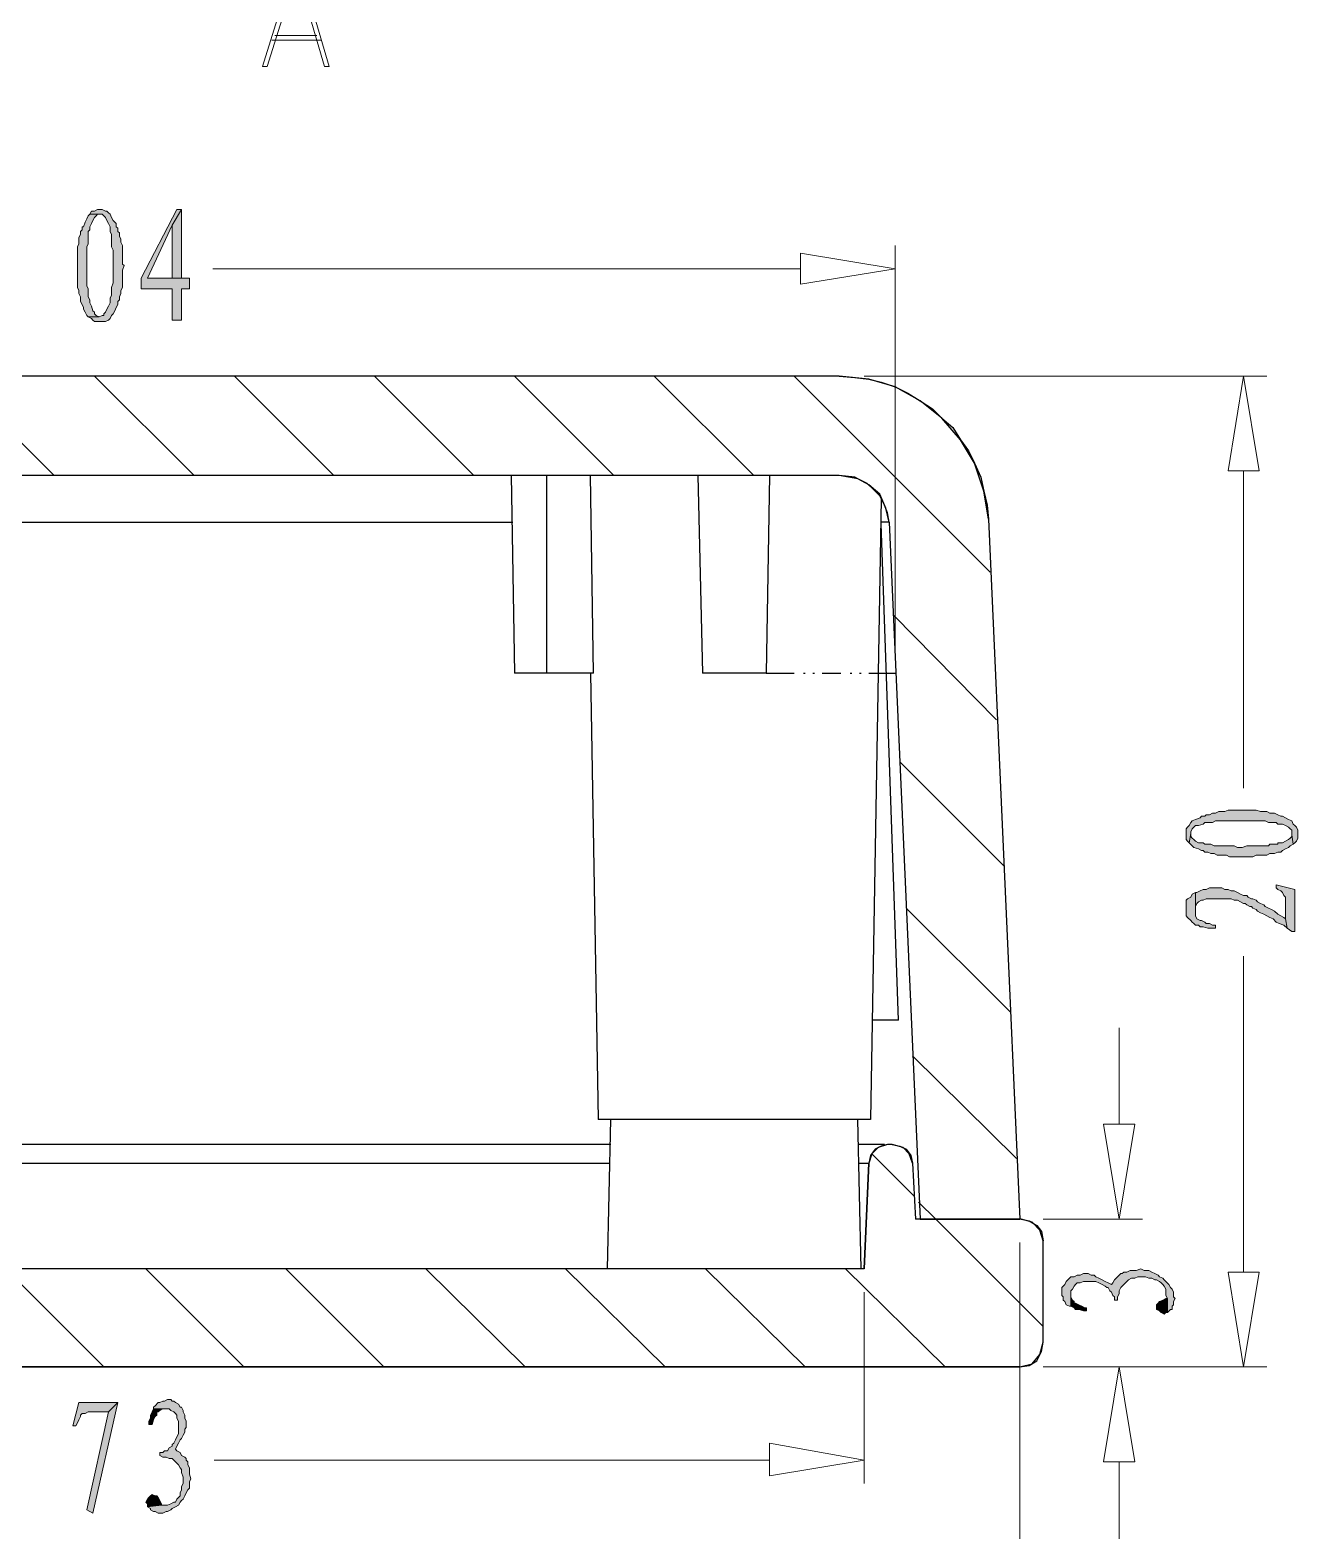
# Model space of a CAD drawing. Header units: inches. Extents: x 7 to 289, y 10 to 206.
# Drawn here: x 98.31 to 132.83, y 35.53 to 76.38 of the extents above; entities that cross this region are included whole.
import ezdxf

# ---------------------------------------------------------------- set-up
doc = ezdxf.new("R2010")
doc.units = ezdxf.units.IN
doc.header["$MEASUREMENT"] = 0
doc.layers.add('图层 1', color=7, linetype='Continuous')

msp = doc.modelspace()

# ---------------------------------------------------------------- hatches: boundary and pattern name
at = {"layer": '图层 1', "true_color": 0xdda500}
for points in [[(100.195, 71.493), (100.153, 71.493), (100.068, 71.451), (100.026, 71.451), (99.984, 71.451), (99.941, 71.366), (100.195, 71.366), (100.28, 71.366), (100.322, 71.323), (100.365, 71.281), (100.407, 71.197), (100.449, 71.112), (100.492, 71.027), (100.492, 70.942), (100.492, 70.9), (100.534, 70.816), (100.534, 70.731), (100.534, 70.646), (100.534, 70.561), (100.534, 70.477), (100.576, 70.392), (100.576, 70.308), (100.576, 70.18), (100.576, 70.096), (100.576, 69.969), (100.576, 69.926), (100.576, 69.8), (100.576, 69.715), (100.576, 69.588), (100.576, 69.503), (100.534, 69.376), (100.534, 69.292), (100.534, 69.207), (100.534, 69.164), (100.492, 69.08), (100.492, 69.038), (100.492, 68.953), (100.449, 68.868), (100.407, 68.783), (100.365, 68.699), (100.322, 68.657), (100.322, 68.614), (100.28, 68.614), (100.195, 68.572), (99.899, 68.572), (99.984, 68.529), (100.026, 68.487), (100.068, 68.445), (100.153, 68.445), (100.195, 68.445), (100.238, 68.445), (100.322, 68.445), (100.365, 68.445), (100.449, 68.487), (100.492, 68.529), (100.534, 68.614), (100.576, 68.657), (100.618, 68.741), (100.661, 68.826), (100.703, 68.911), (100.703, 68.995), (100.746, 69.038), (100.746, 69.122), (100.788, 69.207), (100.788, 69.292), (100.83, 69.376), (100.83, 69.461), (100.83, 69.545), (100.83, 69.673), (100.83, 69.757), (100.83, 69.842), (100.873, 69.969), (100.83, 70.011), (100.83, 70.138), (100.83, 70.223), (100.83, 70.35), (100.83, 70.435), (100.83, 70.519), (100.788, 70.604), (100.788, 70.689), (100.746, 70.773), (100.746, 70.858), (100.703, 70.9), (100.703, 70.985), (100.661, 71.027), (100.661, 71.112), (100.576, 71.197), (100.534, 71.281), (100.492, 71.366), (100.449, 71.408), (100.407, 71.451), (100.365, 71.451), (100.28, 71.493)], [(102.439, 71.493), (102.312, 71.493), (101.338, 69.63), (101.338, 69.334), (102.185, 69.334), (102.185, 68.487), (102.439, 68.487), (102.439, 69.334), (102.651, 69.334), (102.651, 69.63), (102.439, 69.63), (101.507, 69.63), (102.185, 71.07)], [(102.439, 71.493), (102.185, 71.07), (102.185, 69.63), (101.507, 69.63), (102.439, 69.63)], [(99.941, 71.366), (99.899, 71.323), (99.857, 71.239), (99.814, 71.154), (99.772, 71.027), (99.73, 71.027), (99.73, 70.942), (99.687, 70.9), (99.687, 70.816), (99.645, 70.731), (99.645, 70.646), (99.645, 70.561), (99.603, 70.477), (99.603, 70.392), (99.603, 70.265), (99.603, 70.18), (99.603, 70.054), (99.603, 69.969), (99.603, 69.884), (99.603, 69.757), (99.603, 69.673), (99.603, 69.588), (99.603, 69.461), (99.603, 69.376), (99.645, 69.292), (99.645, 69.207), (99.687, 69.122), (99.687, 69.038), (99.687, 68.995), (99.73, 68.911), (99.772, 68.826), (99.772, 68.783), (99.814, 68.699), (99.857, 68.614), (99.899, 68.572), (100.195, 68.572), (100.111, 68.614), (100.068, 68.657), (100.068, 68.699), (100.026, 68.741), (99.984, 68.868), (99.941, 68.953), (99.941, 68.995), (99.941, 69.038), (99.899, 69.122), (99.899, 69.164), (99.899, 69.249), (99.899, 69.334), (99.857, 69.419), (99.857, 69.503), (99.857, 69.63), (99.857, 69.715), (99.857, 69.842), (99.857, 69.969), (99.857, 70.054), (99.857, 70.18), (99.857, 70.265), (99.857, 70.392), (99.857, 70.477), (99.899, 70.561), (99.899, 70.646), (99.899, 70.731), (99.899, 70.816), (99.899, 70.9), (99.941, 70.942), (99.941, 71.027), (99.984, 71.112), (100.026, 71.197), (100.068, 71.281), (100.111, 71.323), (100.153, 71.366), (100.195, 71.366)], [(129.786, 54.517), (129.786, 54.433), (129.786, 54.348), (129.829, 54.305), (129.871, 54.263), (129.913, 54.517), (129.913, 54.56), (129.956, 54.644), (129.998, 54.686), (130.04, 54.729), (130.125, 54.729), (130.252, 54.771), (130.294, 54.814), (130.379, 54.814), (130.421, 54.814), (130.506, 54.814), (130.591, 54.856), (130.675, 54.856), (130.76, 54.856), (130.887, 54.856), (130.972, 54.856), (131.056, 54.856), (131.183, 54.856), (131.31, 54.856), (131.353, 54.856), (131.437, 54.856), (131.564, 54.856), (131.691, 54.856), (131.776, 54.856), (131.861, 54.856), (131.945, 54.856), (132.03, 54.814), (132.115, 54.814), (132.199, 54.814), (132.242, 54.814), (132.284, 54.771), (132.411, 54.771), (132.496, 54.729), (132.58, 54.686), (132.623, 54.644), (132.665, 54.602), (132.665, 54.56), (132.665, 54.475), (132.707, 54.221), (132.75, 54.263), (132.792, 54.305), (132.834, 54.39), (132.834, 54.433), (132.834, 54.517), (132.834, 54.56), (132.834, 54.602), (132.792, 54.686), (132.75, 54.729), (132.707, 54.771), (132.665, 54.856), (132.58, 54.898), (132.496, 54.941), (132.411, 54.983), (132.368, 54.983), (132.284, 55.025), (132.199, 55.067), (132.157, 55.067), (132.072, 55.067), (131.988, 55.11), (131.903, 55.11), (131.818, 55.11), (131.691, 55.152), (131.607, 55.152), (131.522, 55.152), (131.395, 55.152), (131.31, 55.152), (131.226, 55.152), (131.141, 55.152), (131.014, 55.152), (130.929, 55.152), (130.845, 55.11), (130.76, 55.11), (130.675, 55.11), (130.591, 55.067), (130.506, 55.067), (130.421, 55.025), (130.337, 55.025), (130.294, 54.983), (130.21, 54.983), (130.167, 54.941), (130.04, 54.898), (129.956, 54.856), (129.913, 54.814), (129.871, 54.729), (129.829, 54.686), (129.786, 54.644), (129.786, 54.602)], [(129.871, 54.263), (129.956, 54.179), (129.998, 54.136), (130.125, 54.094), (130.21, 54.051), (130.252, 54.051), (130.294, 54.009), (130.379, 54.009), (130.464, 53.967), (130.548, 53.967), (130.633, 53.925), (130.718, 53.925), (130.802, 53.925), (130.887, 53.925), (130.972, 53.882), (131.099, 53.882), (131.183, 53.882), (131.31, 53.882), (131.395, 53.882), (131.48, 53.882), (131.607, 53.882), (131.691, 53.925), (131.776, 53.925), (131.903, 53.925), (131.988, 53.925), (132.072, 53.967), (132.115, 53.967), (132.199, 53.967), (132.284, 54.009), (132.368, 54.009), (132.411, 54.051), (132.496, 54.094), (132.58, 54.136), (132.623, 54.179), (132.707, 54.221), (132.665, 54.475), (132.665, 54.433), (132.623, 54.39), (132.58, 54.348), (132.496, 54.305), (132.411, 54.263), (132.284, 54.263), (132.284, 54.221), (132.242, 54.221), (132.157, 54.221), (132.072, 54.221), (132.03, 54.179), (131.945, 54.179), (131.861, 54.179), (131.734, 54.179), (131.649, 54.179), (131.522, 54.179), (131.437, 54.179), (131.31, 54.136), (131.183, 54.136), (131.099, 54.179), (130.972, 54.179), (130.887, 54.179), (130.802, 54.179), (130.675, 54.179), (130.591, 54.179), (130.548, 54.179), (130.464, 54.221), (130.379, 54.221), (130.294, 54.221), (130.252, 54.263), (130.125, 54.263), (130.04, 54.305), (129.998, 54.348), (129.956, 54.39), (129.913, 54.433), (129.913, 54.517)], [(132.242, 53.12), (132.242, 53.036), (132.284, 52.993), (132.368, 52.951), (132.411, 52.908), (132.453, 52.824), (132.496, 52.782), (132.496, 52.189), (132.538, 51.935), (132.665, 51.85), (132.75, 51.85), (132.75, 52.993)], [(129.786, 52.528), (129.786, 52.443), (129.786, 52.358), (129.786, 52.273), (129.829, 52.231), (129.913, 52.147), (129.956, 52.104), (129.998, 52.062), (130.04, 52.02), (130.125, 52.02), (130.167, 51.977), (130.252, 51.977), (130.379, 51.935), (130.464, 51.935), (130.591, 51.935), (130.591, 52.02), (130.506, 52.02), (130.421, 52.062), (130.337, 52.062), (130.294, 52.104), (130.21, 52.147), (130.167, 52.147), (130.082, 52.189), (130.04, 52.273), (130.04, 52.358), (130.04, 52.401), (130.04, 52.908), (129.956, 52.866), (129.913, 52.782), (129.829, 52.739), (129.786, 52.697), (129.786, 52.612), (129.786, 52.57)], [(130.04, 52.908), (130.04, 52.401), (130.04, 52.485), (130.04, 52.528), (130.082, 52.612), (130.125, 52.654), (130.21, 52.697), (130.252, 52.697), (130.337, 52.739), (130.421, 52.739), (130.506, 52.739), (130.591, 52.739), (130.718, 52.739), (130.76, 52.739), (130.845, 52.739), (130.929, 52.739), (131.014, 52.739), (131.099, 52.697), (131.183, 52.697), (131.268, 52.654), (131.353, 52.612), (131.395, 52.612), (131.437, 52.57), (131.522, 52.528), (131.564, 52.528), (131.607, 52.485), (131.691, 52.443), (131.734, 52.401), (131.818, 52.358), (131.903, 52.316), (131.988, 52.273), (132.072, 52.231), (132.157, 52.189), (132.242, 52.104), (132.326, 52.062), (132.453, 52.02), (132.538, 51.935), (132.496, 52.189), (132.453, 52.231), (132.368, 52.273), (132.284, 52.316), (132.199, 52.401), (132.115, 52.443), (132.03, 52.485), (131.945, 52.528), (131.903, 52.57), (131.818, 52.612), (131.734, 52.654), (131.691, 52.697), (131.607, 52.739), (131.564, 52.739), (131.48, 52.782), (131.437, 52.824), (131.353, 52.824), (131.268, 52.866), (131.183, 52.908), (131.099, 52.951), (131.014, 52.951), (130.929, 52.993), (130.845, 52.993), (130.76, 53.036), (130.718, 53.036), (130.633, 53.036), (130.591, 53.036), (130.506, 53.036), (130.421, 53.036), (130.337, 52.993), (130.252, 52.993), (130.167, 52.951), (130.082, 52.908)], [(126.4, 42.029), (126.4, 41.944), (126.442, 41.902), (126.442, 41.817), (126.484, 41.775), (126.527, 41.69), (126.611, 41.648), (126.654, 41.648), (126.654, 41.986), (126.654, 42.071), (126.696, 42.114), (126.738, 42.198), (126.781, 42.241), (126.823, 42.283), (126.907, 42.283), (126.992, 42.325), (127.077, 42.325), (127.162, 42.325), (127.246, 42.325), (127.331, 42.325), (127.416, 42.283), (127.5, 42.241), (127.585, 42.198), (127.627, 42.156), (127.67, 42.156), (127.712, 42.071), (127.754, 42.029), (127.797, 41.944), (127.839, 41.902), (127.839, 41.817), (127.924, 41.817), (127.924, 41.902), (127.966, 41.986), (127.966, 42.071), (128.008, 42.156), (128.051, 42.198), (128.093, 42.241), (128.135, 42.283), (128.178, 42.325), (128.22, 42.367), (128.305, 42.41), (128.389, 42.41), (128.474, 42.452), (128.559, 42.452), (128.686, 42.452), (128.77, 42.41), (128.855, 42.41), (128.94, 42.367), (128.982, 42.367), (129.067, 42.325), (129.109, 42.283), (129.151, 42.241), (129.193, 42.198), (129.236, 42.114), (129.236, 42.029), (129.236, 41.944), (129.278, 41.86), (129.278, 41.479), (129.363, 41.563), (129.405, 41.563), (129.405, 41.648), (129.448, 41.69), (129.448, 41.775), (129.49, 41.86), (129.448, 41.902), (129.448, 41.986), (129.448, 42.029), (129.405, 42.114), (129.363, 42.156), (129.321, 42.241), (129.236, 42.325), (129.193, 42.367), (129.151, 42.41), (129.067, 42.452), (129.024, 42.495), (128.94, 42.537), (128.855, 42.579), (128.77, 42.622), (128.686, 42.622), (128.643, 42.622), (128.559, 42.664), (128.432, 42.622), (128.347, 42.622), (128.262, 42.622), (128.178, 42.579), (128.093, 42.579), (128.051, 42.537), (128.008, 42.537), (127.966, 42.495), (127.881, 42.41), (127.839, 42.367), (127.797, 42.283), (127.754, 42.241), (127.67, 42.283), (127.585, 42.325), (127.5, 42.367), (127.416, 42.41), (127.331, 42.452), (127.289, 42.495), (127.204, 42.495), (127.119, 42.537), (127.077, 42.537), (126.992, 42.537), (126.907, 42.495), (126.823, 42.495), (126.738, 42.452), (126.654, 42.452), (126.611, 42.41), (126.527, 42.325), (126.484, 42.241), (126.442, 42.198), (126.4, 42.156), (126.4, 42.114)], [(126.654, 41.648), (126.738, 41.605), (126.781, 41.563), (126.865, 41.563), (126.992, 41.521), (127.077, 41.521), (127.077, 41.605), (127.035, 41.605), (126.95, 41.648), (126.865, 41.69), (126.781, 41.733), (126.738, 41.733), (126.738, 41.775), (126.696, 41.817), (126.654, 41.902), (126.654, 41.986)], [(128.982, 41.605), (128.982, 41.563), (129.067, 41.521), (129.109, 41.479), (129.193, 41.436), (129.236, 41.479), (129.278, 41.479), (129.278, 41.86), (129.236, 41.86), (129.151, 41.817), (129.067, 41.775), (129.024, 41.733), (128.982, 41.69)], [(100.703, 39.023), (99.645, 39.023), (99.476, 38.388), (99.56, 38.388), (99.603, 38.473), (99.645, 38.558), (99.687, 38.642), (99.687, 38.685), (99.73, 38.727), (99.814, 38.727), (99.899, 38.769), (100.449, 38.769)], [(100.703, 39.023), (100.449, 38.769), (99.857, 36.102), (100.026, 36.017)], [(102.058, 39.108), (101.973, 39.066), (101.931, 39.066), (101.846, 39.023), (101.804, 39.023), (101.719, 38.939), (101.677, 38.896), (101.677, 38.854), (102.016, 38.854), (102.1, 38.854), (102.143, 38.811), (102.227, 38.769), (102.27, 38.727), (102.312, 38.685), (102.312, 38.6), (102.354, 38.515), (102.354, 38.43), (102.354, 38.304), (102.354, 38.261), (102.354, 38.176), (102.312, 38.092), (102.27, 38.007), (102.227, 37.923), (102.185, 37.88), (102.185, 37.838), (102.1, 37.795), (102.058, 37.711), (101.973, 37.711), (101.931, 37.669), (101.846, 37.669), (101.846, 37.584), (101.931, 37.542), (102.016, 37.542), (102.1, 37.499), (102.185, 37.499), (102.227, 37.457), (102.27, 37.414), (102.312, 37.372), (102.354, 37.33), (102.397, 37.245), (102.439, 37.203), (102.439, 37.118), (102.481, 36.991), (102.481, 36.907), (102.481, 36.822), (102.439, 36.737), (102.439, 36.653), (102.397, 36.568), (102.397, 36.483), (102.354, 36.441), (102.312, 36.398), (102.27, 36.314), (102.227, 36.314), (102.143, 36.272), (102.058, 36.229), (101.973, 36.229), (101.889, 36.229), (101.507, 36.187), (101.592, 36.145), (101.592, 36.102), (101.677, 36.06), (101.719, 36.06), (101.804, 36.017), (101.889, 36.017), (101.931, 36.017), (102.016, 36.06), (102.058, 36.06), (102.143, 36.102), (102.185, 36.145), (102.27, 36.187), (102.354, 36.229), (102.397, 36.314), (102.439, 36.356), (102.481, 36.398), (102.524, 36.483), (102.566, 36.568), (102.608, 36.653), (102.651, 36.695), (102.651, 36.779), (102.651, 36.864), (102.693, 36.949), (102.651, 37.076), (102.651, 37.161), (102.651, 37.245), (102.608, 37.33), (102.608, 37.414), (102.566, 37.457), (102.566, 37.499), (102.524, 37.542), (102.439, 37.584), (102.397, 37.669), (102.312, 37.711), (102.27, 37.753), (102.312, 37.838), (102.354, 37.923), (102.397, 38.007), (102.439, 38.05), (102.481, 38.134), (102.524, 38.219), (102.524, 38.304), (102.566, 38.346), (102.566, 38.43), (102.566, 38.515), (102.524, 38.6), (102.524, 38.685), (102.481, 38.769), (102.481, 38.811), (102.439, 38.896), (102.397, 38.896), (102.354, 38.981), (102.27, 39.023), (102.227, 39.066), (102.185, 39.066), (102.143, 39.108)], [(101.677, 38.854), (101.635, 38.769), (101.592, 38.685), (101.592, 38.6), (101.55, 38.515), (101.55, 38.43), (101.635, 38.43), (101.677, 38.558), (101.719, 38.642), (101.762, 38.685), (101.762, 38.769), (101.804, 38.769), (101.846, 38.811), (101.931, 38.854), (102.016, 38.854)], [(101.635, 36.526), (101.592, 36.483), (101.55, 36.441), (101.507, 36.398), (101.465, 36.314), (101.507, 36.272), (101.507, 36.187), (101.889, 36.229), (101.889, 36.272), (101.846, 36.356), (101.804, 36.441), (101.762, 36.483), (101.719, 36.483)]]:
    msp.add_hatch(color=42, dxfattribs=at).paths.add_polyline_path(points)

# ---------------------------------------------------------------- linework, layer by layer
at = {"layer": '图层 1', "color": 6, "lineweight": 9, "true_color": 0xff00ff}
for points in [[(105.572, 78.393), (104.64, 75.388)], [(105.572, 77.97), (106.334, 75.388), (106.461, 75.388), (105.572, 78.393)], [(105.572, 77.97), (104.767, 75.388), (104.64, 75.388)], [(104.894, 76.107), (106.249, 76.107)], [(104.979, 76.234), (106.122, 76.234)]]:
    msp.add_lwpolyline(points, dxfattribs=at)
at = {"layer": '图层 1', "lineweight": 0}
for points in [[(100.195, 71.493), (100.153, 71.493), (100.068, 71.451), (100.026, 71.451), (99.984, 71.451), (99.941, 71.366), (100.195, 71.366), (100.28, 71.366), (100.322, 71.323), (100.365, 71.281), (100.407, 71.197), (100.449, 71.112), (100.492, 71.027), (100.492, 70.942), (100.492, 70.9), (100.534, 70.816), (100.534, 70.731), (100.534, 70.646), (100.534, 70.561), (100.534, 70.477), (100.576, 70.392), (100.576, 70.308), (100.576, 70.18), (100.576, 70.096), (100.576, 69.969), (100.576, 69.926), (100.576, 69.8), (100.576, 69.715), (100.576, 69.588), (100.576, 69.503), (100.534, 69.376), (100.534, 69.292), (100.534, 69.207), (100.534, 69.164), (100.492, 69.08), (100.492, 69.038), (100.492, 68.953), (100.449, 68.868), (100.407, 68.783), (100.365, 68.699), (100.322, 68.657), (100.322, 68.614), (100.28, 68.614), (100.195, 68.572), (99.899, 68.572), (99.984, 68.529), (100.026, 68.487), (100.068, 68.445), (100.153, 68.445), (100.195, 68.445), (100.238, 68.445), (100.322, 68.445), (100.365, 68.445), (100.449, 68.487), (100.492, 68.529), (100.534, 68.614), (100.576, 68.657), (100.618, 68.741), (100.661, 68.826), (100.703, 68.911), (100.703, 68.995), (100.746, 69.038), (100.746, 69.122), (100.788, 69.207), (100.788, 69.292), (100.83, 69.376), (100.83, 69.461), (100.83, 69.545), (100.83, 69.673), (100.83, 69.757), (100.83, 69.842), (100.873, 69.969), (100.83, 70.011), (100.83, 70.138), (100.83, 70.223), (100.83, 70.35), (100.83, 70.435), (100.83, 70.519), (100.788, 70.604), (100.788, 70.689), (100.746, 70.773), (100.746, 70.858), (100.703, 70.9), (100.703, 70.985), (100.661, 71.027), (100.661, 71.112), (100.576, 71.197), (100.534, 71.281), (100.492, 71.366), (100.449, 71.408), (100.407, 71.451), (100.365, 71.451), (100.28, 71.493), (100.195, 71.493)], [(102.439, 71.493), (102.312, 71.493), (101.338, 69.63), (101.338, 69.334), (102.185, 69.334), (102.185, 68.487), (102.439, 68.487), (102.439, 69.334), (102.651, 69.334), (102.651, 69.63), (102.439, 69.63), (101.507, 69.63), (102.185, 71.07), (102.439, 71.493)], [(102.439, 71.493), (102.185, 71.07), (102.185, 69.63), (101.507, 69.63), (102.439, 69.63), (102.439, 71.493)], [(99.941, 71.366), (99.899, 71.323), (99.857, 71.239), (99.814, 71.154), (99.772, 71.027), (99.73, 71.027), (99.73, 70.942), (99.687, 70.9), (99.687, 70.816), (99.645, 70.731), (99.645, 70.646), (99.645, 70.561), (99.603, 70.477), (99.603, 70.392), (99.603, 70.265), (99.603, 70.18), (99.603, 70.054), (99.603, 69.969), (99.603, 69.884), (99.603, 69.757), (99.603, 69.673), (99.603, 69.588), (99.603, 69.461), (99.603, 69.376), (99.645, 69.292), (99.645, 69.207), (99.687, 69.122), (99.687, 69.038), (99.687, 68.995), (99.73, 68.911), (99.772, 68.826), (99.772, 68.783), (99.814, 68.699), (99.857, 68.614), (99.899, 68.572), (100.195, 68.572), (100.111, 68.614), (100.068, 68.657), (100.068, 68.699), (100.026, 68.741), (99.984, 68.868), (99.941, 68.953), (99.941, 68.995), (99.941, 69.038), (99.899, 69.122), (99.899, 69.164), (99.899, 69.249), (99.899, 69.334), (99.857, 69.419), (99.857, 69.503), (99.857, 69.63), (99.857, 69.715), (99.857, 69.842), (99.857, 69.969), (99.857, 70.054), (99.857, 70.18), (99.857, 70.265), (99.857, 70.392), (99.857, 70.477), (99.899, 70.561), (99.899, 70.646), (99.899, 70.731), (99.899, 70.816), (99.899, 70.9), (99.941, 70.942), (99.941, 71.027), (99.984, 71.112), (100.026, 71.197), (100.068, 71.281), (100.111, 71.323), (100.153, 71.366), (100.195, 71.366), (99.941, 71.366)], [(129.786, 54.517), (129.786, 54.433), (129.786, 54.348), (129.829, 54.305), (129.871, 54.263), (129.913, 54.517), (129.913, 54.56), (129.956, 54.644), (129.998, 54.686), (130.04, 54.729), (130.125, 54.729), (130.252, 54.771), (130.294, 54.814), (130.379, 54.814), (130.421, 54.814), (130.506, 54.814), (130.591, 54.856), (130.675, 54.856), (130.76, 54.856), (130.887, 54.856), (130.972, 54.856), (131.056, 54.856), (131.183, 54.856), (131.31, 54.856), (131.353, 54.856), (131.437, 54.856), (131.564, 54.856), (131.691, 54.856), (131.776, 54.856), (131.861, 54.856), (131.945, 54.856), (132.03, 54.814), (132.115, 54.814), (132.199, 54.814), (132.242, 54.814), (132.284, 54.771), (132.411, 54.771), (132.496, 54.729), (132.58, 54.686), (132.623, 54.644), (132.665, 54.602), (132.665, 54.56), (132.665, 54.475), (132.707, 54.221), (132.75, 54.263), (132.792, 54.305), (132.834, 54.39), (132.834, 54.433), (132.834, 54.517), (132.834, 54.56), (132.834, 54.602), (132.792, 54.686), (132.75, 54.729), (132.707, 54.771), (132.665, 54.856), (132.58, 54.898), (132.496, 54.941), (132.411, 54.983), (132.368, 54.983), (132.284, 55.025), (132.199, 55.067), (132.157, 55.067), (132.072, 55.067), (131.988, 55.11), (131.903, 55.11), (131.818, 55.11), (131.691, 55.152), (131.607, 55.152), (131.522, 55.152), (131.395, 55.152), (131.31, 55.152), (131.226, 55.152), (131.141, 55.152), (131.014, 55.152), (130.929, 55.152), (130.845, 55.11), (130.76, 55.11), (130.675, 55.11), (130.591, 55.067), (130.506, 55.067), (130.421, 55.025), (130.337, 55.025), (130.294, 54.983), (130.21, 54.983), (130.167, 54.941), (130.04, 54.898), (129.956, 54.856), (129.913, 54.814), (129.871, 54.729), (129.829, 54.686), (129.786, 54.644), (129.786, 54.602), (129.786, 54.517)], [(129.871, 54.263), (129.956, 54.179), (129.998, 54.136), (130.125, 54.094), (130.21, 54.051), (130.252, 54.051), (130.294, 54.009), (130.379, 54.009), (130.464, 53.967), (130.548, 53.967), (130.633, 53.925), (130.718, 53.925), (130.802, 53.925), (130.887, 53.925), (130.972, 53.882), (131.099, 53.882), (131.183, 53.882), (131.31, 53.882), (131.395, 53.882), (131.48, 53.882), (131.607, 53.882), (131.691, 53.925), (131.776, 53.925), (131.903, 53.925), (131.988, 53.925), (132.072, 53.967), (132.115, 53.967), (132.199, 53.967), (132.284, 54.009), (132.368, 54.009), (132.411, 54.051), (132.496, 54.094), (132.58, 54.136), (132.623, 54.179), (132.707, 54.221), (132.665, 54.475), (132.665, 54.433), (132.623, 54.39), (132.58, 54.348), (132.496, 54.305), (132.411, 54.263), (132.284, 54.263), (132.284, 54.221), (132.242, 54.221), (132.157, 54.221), (132.072, 54.221), (132.03, 54.179), (131.945, 54.179), (131.861, 54.179), (131.734, 54.179), (131.649, 54.179), (131.522, 54.179), (131.437, 54.179), (131.31, 54.136), (131.183, 54.136), (131.099, 54.179), (130.972, 54.179), (130.887, 54.179), (130.802, 54.179), (130.675, 54.179), (130.591, 54.179), (130.548, 54.179), (130.464, 54.221), (130.379, 54.221), (130.294, 54.221), (130.252, 54.263), (130.125, 54.263), (130.04, 54.305), (129.998, 54.348), (129.956, 54.39), (129.913, 54.433), (129.913, 54.517), (129.871, 54.263)], [(132.242, 53.12), (132.242, 53.036), (132.284, 52.993), (132.368, 52.951), (132.411, 52.908), (132.453, 52.824), (132.496, 52.782), (132.496, 52.189), (132.538, 51.935), (132.665, 51.85), (132.75, 51.85), (132.75, 52.993), (132.242, 53.12)], [(129.786, 52.528), (129.786, 52.443), (129.786, 52.358), (129.786, 52.273), (129.829, 52.231), (129.913, 52.147), (129.956, 52.104), (129.998, 52.062), (130.04, 52.02), (130.125, 52.02), (130.167, 51.977), (130.252, 51.977), (130.379, 51.935), (130.464, 51.935), (130.591, 51.935), (130.591, 52.02), (130.506, 52.02), (130.421, 52.062), (130.337, 52.062), (130.294, 52.104), (130.21, 52.147), (130.167, 52.147), (130.082, 52.189), (130.04, 52.273), (130.04, 52.358), (130.04, 52.401), (130.04, 52.908), (129.956, 52.866), (129.913, 52.782), (129.829, 52.739), (129.786, 52.697), (129.786, 52.612), (129.786, 52.57), (129.786, 52.528)], [(130.04, 52.908), (130.04, 52.401), (130.04, 52.485), (130.04, 52.528), (130.082, 52.612), (130.125, 52.654), (130.21, 52.697), (130.252, 52.697), (130.337, 52.739), (130.421, 52.739), (130.506, 52.739), (130.591, 52.739), (130.718, 52.739), (130.76, 52.739), (130.845, 52.739), (130.929, 52.739), (131.014, 52.739), (131.099, 52.697), (131.183, 52.697), (131.268, 52.654), (131.353, 52.612), (131.395, 52.612), (131.437, 52.57), (131.522, 52.528), (131.564, 52.528), (131.607, 52.485), (131.691, 52.443), (131.734, 52.401), (131.818, 52.358), (131.903, 52.316), (131.988, 52.273), (132.072, 52.231), (132.157, 52.189), (132.242, 52.104), (132.326, 52.062), (132.453, 52.02), (132.538, 51.935), (132.496, 52.189), (132.453, 52.231), (132.368, 52.273), (132.284, 52.316), (132.199, 52.401), (132.115, 52.443), (132.03, 52.485), (131.945, 52.528), (131.903, 52.57), (131.818, 52.612), (131.734, 52.654), (131.691, 52.697), (131.607, 52.739), (131.564, 52.739), (131.48, 52.782), (131.437, 52.824), (131.353, 52.824), (131.268, 52.866), (131.183, 52.908), (131.099, 52.951), (131.014, 52.951), (130.929, 52.993), (130.845, 52.993), (130.76, 53.036), (130.718, 53.036), (130.633, 53.036), (130.591, 53.036), (130.506, 53.036), (130.421, 53.036), (130.337, 52.993), (130.252, 52.993), (130.167, 52.951), (130.082, 52.908), (130.04, 52.908)], [(126.4, 42.029), (126.4, 41.944), (126.442, 41.902), (126.442, 41.817), (126.484, 41.775), (126.527, 41.69), (126.611, 41.648), (126.654, 41.648), (126.654, 41.986), (126.654, 42.071), (126.696, 42.114), (126.738, 42.198), (126.781, 42.241), (126.823, 42.283), (126.907, 42.283), (126.992, 42.325), (127.077, 42.325), (127.162, 42.325), (127.246, 42.325), (127.331, 42.325), (127.416, 42.283), (127.5, 42.241), (127.585, 42.198), (127.627, 42.156), (127.67, 42.156), (127.712, 42.071), (127.754, 42.029), (127.797, 41.944), (127.839, 41.902), (127.839, 41.817), (127.924, 41.817), (127.924, 41.902), (127.966, 41.986), (127.966, 42.071), (128.008, 42.156), (128.051, 42.198), (128.093, 42.241), (128.135, 42.283), (128.178, 42.325), (128.22, 42.367), (128.305, 42.41), (128.389, 42.41), (128.474, 42.452), (128.559, 42.452), (128.686, 42.452), (128.77, 42.41), (128.855, 42.41), (128.94, 42.367), (128.982, 42.367), (129.067, 42.325), (129.109, 42.283), (129.151, 42.241), (129.193, 42.198), (129.236, 42.114), (129.236, 42.029), (129.236, 41.944), (129.278, 41.86), (129.278, 41.479), (129.363, 41.563), (129.405, 41.563), (129.405, 41.648), (129.448, 41.69), (129.448, 41.775), (129.49, 41.86), (129.448, 41.902), (129.448, 41.986), (129.448, 42.029), (129.405, 42.114), (129.363, 42.156), (129.321, 42.241), (129.236, 42.325), (129.193, 42.367), (129.151, 42.41), (129.067, 42.452), (129.024, 42.495), (128.94, 42.537), (128.855, 42.579), (128.77, 42.622), (128.686, 42.622), (128.643, 42.622), (128.559, 42.664), (128.432, 42.622), (128.347, 42.622), (128.262, 42.622), (128.178, 42.579), (128.093, 42.579), (128.051, 42.537), (128.008, 42.537), (127.966, 42.495), (127.881, 42.41), (127.839, 42.367), (127.797, 42.283), (127.754, 42.241), (127.67, 42.283), (127.585, 42.325), (127.5, 42.367), (127.416, 42.41), (127.331, 42.452), (127.289, 42.495), (127.204, 42.495), (127.119, 42.537), (127.077, 42.537), (126.992, 42.537), (126.907, 42.495), (126.823, 42.495), (126.738, 42.452), (126.654, 42.452), (126.611, 42.41), (126.527, 42.325), (126.484, 42.241), (126.442, 42.198), (126.4, 42.156), (126.4, 42.114), (126.4, 42.029)], [(126.654, 41.648), (126.738, 41.605), (126.781, 41.563), (126.865, 41.563), (126.992, 41.521), (127.077, 41.521), (127.077, 41.605), (127.035, 41.605), (126.95, 41.648), (126.865, 41.69), (126.781, 41.733), (126.738, 41.733), (126.738, 41.775), (126.696, 41.817), (126.654, 41.902), (126.654, 41.986), (126.654, 41.648)], [(128.982, 41.605), (128.982, 41.563), (129.067, 41.521), (129.109, 41.479), (129.193, 41.436), (129.236, 41.479), (129.278, 41.479), (129.278, 41.86), (129.236, 41.86), (129.151, 41.817), (129.067, 41.775), (129.024, 41.733), (128.982, 41.69), (128.982, 41.605)], [(100.703, 39.023), (99.645, 39.023), (99.476, 38.388), (99.56, 38.388), (99.603, 38.473), (99.645, 38.558), (99.687, 38.642), (99.687, 38.685), (99.73, 38.727), (99.814, 38.727), (99.899, 38.769), (100.449, 38.769), (100.703, 39.023)], [(100.703, 39.023), (100.449, 38.769), (99.857, 36.102), (100.026, 36.017), (100.703, 39.023)], [(102.058, 39.108), (101.973, 39.066), (101.931, 39.066), (101.846, 39.023), (101.804, 39.023), (101.719, 38.939), (101.677, 38.896), (101.677, 38.854), (102.016, 38.854), (102.1, 38.854), (102.143, 38.811), (102.227, 38.769), (102.27, 38.727), (102.312, 38.685), (102.312, 38.6), (102.354, 38.515), (102.354, 38.43), (102.354, 38.304), (102.354, 38.261), (102.354, 38.176), (102.312, 38.092), (102.27, 38.007), (102.227, 37.923), (102.185, 37.88), (102.185, 37.838), (102.1, 37.795), (102.058, 37.711), (101.973, 37.711), (101.931, 37.669), (101.846, 37.669), (101.846, 37.584), (101.931, 37.542), (102.016, 37.542), (102.1, 37.499), (102.185, 37.499), (102.227, 37.457), (102.27, 37.414), (102.312, 37.372), (102.354, 37.33), (102.397, 37.245), (102.439, 37.203), (102.439, 37.118), (102.481, 36.991), (102.481, 36.907), (102.481, 36.822), (102.439, 36.737), (102.439, 36.653), (102.397, 36.568), (102.397, 36.483), (102.354, 36.441), (102.312, 36.398), (102.27, 36.314), (102.227, 36.314), (102.143, 36.272), (102.058, 36.229), (101.973, 36.229), (101.889, 36.229), (101.507, 36.187), (101.592, 36.145), (101.592, 36.102), (101.677, 36.06), (101.719, 36.06), (101.804, 36.017), (101.889, 36.017), (101.931, 36.017), (102.016, 36.06), (102.058, 36.06), (102.143, 36.102), (102.185, 36.145), (102.27, 36.187), (102.354, 36.229), (102.397, 36.314), (102.439, 36.356), (102.481, 36.398), (102.524, 36.483), (102.566, 36.568), (102.608, 36.653), (102.651, 36.695), (102.651, 36.779), (102.651, 36.864), (102.693, 36.949), (102.651, 37.076), (102.651, 37.161), (102.651, 37.245), (102.608, 37.33), (102.608, 37.414), (102.566, 37.457), (102.566, 37.499), (102.524, 37.542), (102.439, 37.584), (102.397, 37.669), (102.312, 37.711), (102.27, 37.753), (102.312, 37.838), (102.354, 37.923), (102.397, 38.007), (102.439, 38.05), (102.481, 38.134), (102.524, 38.219), (102.524, 38.304), (102.566, 38.346), (102.566, 38.43), (102.566, 38.515), (102.524, 38.6), (102.524, 38.685), (102.481, 38.769), (102.481, 38.811), (102.439, 38.896), (102.397, 38.896), (102.354, 38.981), (102.27, 39.023), (102.227, 39.066), (102.185, 39.066), (102.143, 39.108), (102.058, 39.108)], [(101.677, 38.854), (101.635, 38.769), (101.592, 38.685), (101.592, 38.6), (101.55, 38.515), (101.55, 38.43), (101.635, 38.43), (101.677, 38.558), (101.719, 38.642), (101.762, 38.685), (101.762, 38.769), (101.804, 38.769), (101.846, 38.811), (101.931, 38.854), (102.016, 38.854), (101.677, 38.854)], [(101.635, 36.526), (101.592, 36.483), (101.55, 36.441), (101.507, 36.398), (101.465, 36.314), (101.507, 36.272), (101.507, 36.187), (101.889, 36.229), (101.889, 36.272), (101.846, 36.356), (101.804, 36.441), (101.762, 36.483), (101.719, 36.483), (101.635, 36.526)]]:
    msp.add_lwpolyline(points, dxfattribs=at)
at = {"layer": '图层 1', "color": 42, "lineweight": 5, "true_color": 0xdda500}
for points in [[(100.195, 71.493), (100.153, 71.493), (100.068, 71.451), (100.026, 71.451), (99.984, 71.451), (99.941, 71.366), (100.195, 71.366), (100.28, 71.366), (100.322, 71.323), (100.365, 71.281), (100.407, 71.197), (100.449, 71.112), (100.492, 71.027), (100.492, 70.942), (100.492, 70.9), (100.534, 70.816), (100.534, 70.731), (100.534, 70.646), (100.534, 70.561), (100.534, 70.477), (100.576, 70.392), (100.576, 70.308), (100.576, 70.18), (100.576, 70.096), (100.576, 69.969), (100.576, 69.926), (100.576, 69.8), (100.576, 69.715), (100.576, 69.588), (100.576, 69.503), (100.534, 69.376), (100.534, 69.292), (100.534, 69.207), (100.534, 69.164), (100.492, 69.08), (100.492, 69.038), (100.492, 68.953), (100.449, 68.868), (100.407, 68.783), (100.365, 68.699), (100.322, 68.657), (100.322, 68.614), (100.28, 68.614), (100.195, 68.572), (99.899, 68.572), (99.984, 68.529), (100.026, 68.487), (100.068, 68.445), (100.153, 68.445), (100.195, 68.445), (100.238, 68.445), (100.322, 68.445), (100.365, 68.445), (100.449, 68.487), (100.492, 68.529), (100.534, 68.614), (100.576, 68.657), (100.618, 68.741), (100.661, 68.826), (100.703, 68.911), (100.703, 68.995), (100.746, 69.038), (100.746, 69.122), (100.788, 69.207), (100.788, 69.292), (100.83, 69.376), (100.83, 69.461), (100.83, 69.545), (100.83, 69.673), (100.83, 69.757), (100.83, 69.842), (100.873, 69.969), (100.83, 70.011), (100.83, 70.138), (100.83, 70.223), (100.83, 70.35), (100.83, 70.435), (100.83, 70.519), (100.788, 70.604), (100.788, 70.689), (100.746, 70.773), (100.746, 70.858), (100.703, 70.9), (100.703, 70.985), (100.661, 71.027), (100.661, 71.112), (100.576, 71.197), (100.534, 71.281), (100.492, 71.366), (100.449, 71.408), (100.407, 71.451), (100.365, 71.451), (100.28, 71.493), (100.195, 71.493)], [(102.439, 71.493), (102.312, 71.493), (101.338, 69.63), (101.338, 69.334), (102.185, 69.334), (102.185, 68.487), (102.439, 68.487), (102.439, 69.334), (102.651, 69.334), (102.651, 69.63), (102.439, 69.63), (101.507, 69.63), (102.185, 71.07), (102.439, 71.493)], [(102.439, 71.493), (102.185, 71.07), (102.185, 69.63), (101.507, 69.63), (102.439, 69.63), (102.439, 71.493)], [(99.941, 71.366), (99.899, 71.323), (99.857, 71.239), (99.814, 71.154), (99.772, 71.027), (99.73, 71.027), (99.73, 70.942), (99.687, 70.9), (99.687, 70.816), (99.645, 70.731), (99.645, 70.646), (99.645, 70.561), (99.603, 70.477), (99.603, 70.392), (99.603, 70.265), (99.603, 70.18), (99.603, 70.054), (99.603, 69.969), (99.603, 69.884), (99.603, 69.757), (99.603, 69.673), (99.603, 69.588), (99.603, 69.461), (99.603, 69.376), (99.645, 69.292), (99.645, 69.207), (99.687, 69.122), (99.687, 69.038), (99.687, 68.995), (99.73, 68.911), (99.772, 68.826), (99.772, 68.783), (99.814, 68.699), (99.857, 68.614), (99.899, 68.572), (100.195, 68.572), (100.111, 68.614), (100.068, 68.657), (100.068, 68.699), (100.026, 68.741), (99.984, 68.868), (99.941, 68.953), (99.941, 68.995), (99.941, 69.038), (99.899, 69.122), (99.899, 69.164), (99.899, 69.249), (99.899, 69.334), (99.857, 69.419), (99.857, 69.503), (99.857, 69.63), (99.857, 69.715), (99.857, 69.842), (99.857, 69.969), (99.857, 70.054), (99.857, 70.18), (99.857, 70.265), (99.857, 70.392), (99.857, 70.477), (99.899, 70.561), (99.899, 70.646), (99.899, 70.731), (99.899, 70.816), (99.899, 70.9), (99.941, 70.942), (99.941, 71.027), (99.984, 71.112), (100.026, 71.197), (100.068, 71.281), (100.111, 71.323), (100.153, 71.366), (100.195, 71.366), (99.941, 71.366)], [(129.786, 54.517), (129.786, 54.433), (129.786, 54.348), (129.829, 54.305), (129.871, 54.263), (129.913, 54.517), (129.913, 54.56), (129.956, 54.644), (129.998, 54.686), (130.04, 54.729), (130.125, 54.729), (130.252, 54.771), (130.294, 54.814), (130.379, 54.814), (130.421, 54.814), (130.506, 54.814), (130.591, 54.856), (130.675, 54.856), (130.76, 54.856), (130.887, 54.856), (130.972, 54.856), (131.056, 54.856), (131.183, 54.856), (131.31, 54.856), (131.353, 54.856), (131.437, 54.856), (131.564, 54.856), (131.691, 54.856), (131.776, 54.856), (131.861, 54.856), (131.945, 54.856), (132.03, 54.814), (132.115, 54.814), (132.199, 54.814), (132.242, 54.814), (132.284, 54.771), (132.411, 54.771), (132.496, 54.729), (132.58, 54.686), (132.623, 54.644), (132.665, 54.602), (132.665, 54.56), (132.665, 54.475), (132.707, 54.221), (132.75, 54.263), (132.792, 54.305), (132.834, 54.39), (132.834, 54.433), (132.834, 54.517), (132.834, 54.56), (132.834, 54.602), (132.792, 54.686), (132.75, 54.729), (132.707, 54.771), (132.665, 54.856), (132.58, 54.898), (132.496, 54.941), (132.411, 54.983), (132.368, 54.983), (132.284, 55.025), (132.199, 55.067), (132.157, 55.067), (132.072, 55.067), (131.988, 55.11), (131.903, 55.11), (131.818, 55.11), (131.691, 55.152), (131.607, 55.152), (131.522, 55.152), (131.395, 55.152), (131.31, 55.152), (131.226, 55.152), (131.141, 55.152), (131.014, 55.152), (130.929, 55.152), (130.845, 55.11), (130.76, 55.11), (130.675, 55.11), (130.591, 55.067), (130.506, 55.067), (130.421, 55.025), (130.337, 55.025), (130.294, 54.983), (130.21, 54.983), (130.167, 54.941), (130.04, 54.898), (129.956, 54.856), (129.913, 54.814), (129.871, 54.729), (129.829, 54.686), (129.786, 54.644), (129.786, 54.602), (129.786, 54.517)], [(129.871, 54.263), (129.956, 54.179), (129.998, 54.136), (130.125, 54.094), (130.21, 54.051), (130.252, 54.051), (130.294, 54.009), (130.379, 54.009), (130.464, 53.967), (130.548, 53.967), (130.633, 53.925), (130.718, 53.925), (130.802, 53.925), (130.887, 53.925), (130.972, 53.882), (131.099, 53.882), (131.183, 53.882), (131.31, 53.882), (131.395, 53.882), (131.48, 53.882), (131.607, 53.882), (131.691, 53.925), (131.776, 53.925), (131.903, 53.925), (131.988, 53.925), (132.072, 53.967), (132.115, 53.967), (132.199, 53.967), (132.284, 54.009), (132.368, 54.009), (132.411, 54.051), (132.496, 54.094), (132.58, 54.136), (132.623, 54.179), (132.707, 54.221), (132.665, 54.475), (132.665, 54.433), (132.623, 54.39), (132.58, 54.348), (132.496, 54.305), (132.411, 54.263), (132.284, 54.263), (132.284, 54.221), (132.242, 54.221), (132.157, 54.221), (132.072, 54.221), (132.03, 54.179), (131.945, 54.179), (131.861, 54.179), (131.734, 54.179), (131.649, 54.179), (131.522, 54.179), (131.437, 54.179), (131.31, 54.136), (131.183, 54.136), (131.099, 54.179), (130.972, 54.179), (130.887, 54.179), (130.802, 54.179), (130.675, 54.179), (130.591, 54.179), (130.548, 54.179), (130.464, 54.221), (130.379, 54.221), (130.294, 54.221), (130.252, 54.263), (130.125, 54.263), (130.04, 54.305), (129.998, 54.348), (129.956, 54.39), (129.913, 54.433), (129.913, 54.517), (129.871, 54.263)], [(132.242, 53.12), (132.242, 53.036), (132.284, 52.993), (132.368, 52.951), (132.411, 52.908), (132.453, 52.824), (132.496, 52.782), (132.496, 52.189), (132.538, 51.935), (132.665, 51.85), (132.75, 51.85), (132.75, 52.993), (132.242, 53.12)], [(129.786, 52.528), (129.786, 52.443), (129.786, 52.358), (129.786, 52.273), (129.829, 52.231), (129.913, 52.147), (129.956, 52.104), (129.998, 52.062), (130.04, 52.02), (130.125, 52.02), (130.167, 51.977), (130.252, 51.977), (130.379, 51.935), (130.464, 51.935), (130.591, 51.935), (130.591, 52.02), (130.506, 52.02), (130.421, 52.062), (130.337, 52.062), (130.294, 52.104), (130.21, 52.147), (130.167, 52.147), (130.082, 52.189), (130.04, 52.273), (130.04, 52.358), (130.04, 52.401), (130.04, 52.908), (129.956, 52.866), (129.913, 52.782), (129.829, 52.739), (129.786, 52.697), (129.786, 52.612), (129.786, 52.57), (129.786, 52.528)], [(130.04, 52.908), (130.04, 52.401), (130.04, 52.485), (130.04, 52.528), (130.082, 52.612), (130.125, 52.654), (130.21, 52.697), (130.252, 52.697), (130.337, 52.739), (130.421, 52.739), (130.506, 52.739), (130.591, 52.739), (130.718, 52.739), (130.76, 52.739), (130.845, 52.739), (130.929, 52.739), (131.014, 52.739), (131.099, 52.697), (131.183, 52.697), (131.268, 52.654), (131.353, 52.612), (131.395, 52.612), (131.437, 52.57), (131.522, 52.528), (131.564, 52.528), (131.607, 52.485), (131.691, 52.443), (131.734, 52.401), (131.818, 52.358), (131.903, 52.316), (131.988, 52.273), (132.072, 52.231), (132.157, 52.189), (132.242, 52.104), (132.326, 52.062), (132.453, 52.02), (132.538, 51.935), (132.496, 52.189), (132.453, 52.231), (132.368, 52.273), (132.284, 52.316), (132.199, 52.401), (132.115, 52.443), (132.03, 52.485), (131.945, 52.528), (131.903, 52.57), (131.818, 52.612), (131.734, 52.654), (131.691, 52.697), (131.607, 52.739), (131.564, 52.739), (131.48, 52.782), (131.437, 52.824), (131.353, 52.824), (131.268, 52.866), (131.183, 52.908), (131.099, 52.951), (131.014, 52.951), (130.929, 52.993), (130.845, 52.993), (130.76, 53.036), (130.718, 53.036), (130.633, 53.036), (130.591, 53.036), (130.506, 53.036), (130.421, 53.036), (130.337, 52.993), (130.252, 52.993), (130.167, 52.951), (130.082, 52.908), (130.04, 52.908)], [(126.4, 42.029), (126.4, 41.944), (126.442, 41.902), (126.442, 41.817), (126.484, 41.775), (126.527, 41.69), (126.611, 41.648), (126.654, 41.648), (126.654, 41.986), (126.654, 42.071), (126.696, 42.114), (126.738, 42.198), (126.781, 42.241), (126.823, 42.283), (126.907, 42.283), (126.992, 42.325), (127.077, 42.325), (127.162, 42.325), (127.246, 42.325), (127.331, 42.325), (127.416, 42.283), (127.5, 42.241), (127.585, 42.198), (127.627, 42.156), (127.67, 42.156), (127.712, 42.071), (127.754, 42.029), (127.797, 41.944), (127.839, 41.902), (127.839, 41.817), (127.924, 41.817), (127.924, 41.902), (127.966, 41.986), (127.966, 42.071), (128.008, 42.156), (128.051, 42.198), (128.093, 42.241), (128.135, 42.283), (128.178, 42.325), (128.22, 42.367), (128.305, 42.41), (128.389, 42.41), (128.474, 42.452), (128.559, 42.452), (128.686, 42.452), (128.77, 42.41), (128.855, 42.41), (128.94, 42.367), (128.982, 42.367), (129.067, 42.325), (129.109, 42.283), (129.151, 42.241), (129.193, 42.198), (129.236, 42.114), (129.236, 42.029), (129.236, 41.944), (129.278, 41.86), (129.278, 41.479), (129.363, 41.563), (129.405, 41.563), (129.405, 41.648), (129.448, 41.69), (129.448, 41.775), (129.49, 41.86), (129.448, 41.902), (129.448, 41.986), (129.448, 42.029), (129.405, 42.114), (129.363, 42.156), (129.321, 42.241), (129.236, 42.325), (129.193, 42.367), (129.151, 42.41), (129.067, 42.452), (129.024, 42.495), (128.94, 42.537), (128.855, 42.579), (128.77, 42.622), (128.686, 42.622), (128.643, 42.622), (128.559, 42.664), (128.432, 42.622), (128.347, 42.622), (128.262, 42.622), (128.178, 42.579), (128.093, 42.579), (128.051, 42.537), (128.008, 42.537), (127.966, 42.495), (127.881, 42.41), (127.839, 42.367), (127.797, 42.283), (127.754, 42.241), (127.67, 42.283), (127.585, 42.325), (127.5, 42.367), (127.416, 42.41), (127.331, 42.452), (127.289, 42.495), (127.204, 42.495), (127.119, 42.537), (127.077, 42.537), (126.992, 42.537), (126.907, 42.495), (126.823, 42.495), (126.738, 42.452), (126.654, 42.452), (126.611, 42.41), (126.527, 42.325), (126.484, 42.241), (126.442, 42.198), (126.4, 42.156), (126.4, 42.114), (126.4, 42.029)], [(126.654, 41.648), (126.738, 41.605), (126.781, 41.563), (126.865, 41.563), (126.992, 41.521), (127.077, 41.521), (127.077, 41.605), (127.035, 41.605), (126.95, 41.648), (126.865, 41.69), (126.781, 41.733), (126.738, 41.733), (126.738, 41.775), (126.696, 41.817), (126.654, 41.902), (126.654, 41.986), (126.654, 41.648)], [(128.982, 41.605), (128.982, 41.563), (129.067, 41.521), (129.109, 41.479), (129.193, 41.436), (129.236, 41.479), (129.278, 41.479), (129.278, 41.86), (129.236, 41.86), (129.151, 41.817), (129.067, 41.775), (129.024, 41.733), (128.982, 41.69), (128.982, 41.605)], [(100.703, 39.023), (99.645, 39.023), (99.476, 38.388), (99.56, 38.388), (99.603, 38.473), (99.645, 38.558), (99.687, 38.642), (99.687, 38.685), (99.73, 38.727), (99.814, 38.727), (99.899, 38.769), (100.449, 38.769), (100.703, 39.023)], [(100.703, 39.023), (100.449, 38.769), (99.857, 36.102), (100.026, 36.017), (100.703, 39.023)], [(102.058, 39.108), (101.973, 39.066), (101.931, 39.066), (101.846, 39.023), (101.804, 39.023), (101.719, 38.939), (101.677, 38.896), (101.677, 38.854), (102.016, 38.854), (102.1, 38.854), (102.143, 38.811), (102.227, 38.769), (102.27, 38.727), (102.312, 38.685), (102.312, 38.6), (102.354, 38.515), (102.354, 38.43), (102.354, 38.304), (102.354, 38.261), (102.354, 38.176), (102.312, 38.092), (102.27, 38.007), (102.227, 37.923), (102.185, 37.88), (102.185, 37.838), (102.1, 37.795), (102.058, 37.711), (101.973, 37.711), (101.931, 37.669), (101.846, 37.669), (101.846, 37.584), (101.931, 37.542), (102.016, 37.542), (102.1, 37.499), (102.185, 37.499), (102.227, 37.457), (102.27, 37.414), (102.312, 37.372), (102.354, 37.33), (102.397, 37.245), (102.439, 37.203), (102.439, 37.118), (102.481, 36.991), (102.481, 36.907), (102.481, 36.822), (102.439, 36.737), (102.439, 36.653), (102.397, 36.568), (102.397, 36.483), (102.354, 36.441), (102.312, 36.398), (102.27, 36.314), (102.227, 36.314), (102.143, 36.272), (102.058, 36.229), (101.973, 36.229), (101.889, 36.229), (101.507, 36.187), (101.592, 36.145), (101.592, 36.102), (101.677, 36.06), (101.719, 36.06), (101.804, 36.017), (101.889, 36.017), (101.931, 36.017), (102.016, 36.06), (102.058, 36.06), (102.143, 36.102), (102.185, 36.145), (102.27, 36.187), (102.354, 36.229), (102.397, 36.314), (102.439, 36.356), (102.481, 36.398), (102.524, 36.483), (102.566, 36.568), (102.608, 36.653), (102.651, 36.695), (102.651, 36.779), (102.651, 36.864), (102.693, 36.949), (102.651, 37.076), (102.651, 37.161), (102.651, 37.245), (102.608, 37.33), (102.608, 37.414), (102.566, 37.457), (102.566, 37.499), (102.524, 37.542), (102.439, 37.584), (102.397, 37.669), (102.312, 37.711), (102.27, 37.753), (102.312, 37.838), (102.354, 37.923), (102.397, 38.007), (102.439, 38.05), (102.481, 38.134), (102.524, 38.219), (102.524, 38.304), (102.566, 38.346), (102.566, 38.43), (102.566, 38.515), (102.524, 38.6), (102.524, 38.685), (102.481, 38.769), (102.481, 38.811), (102.439, 38.896), (102.397, 38.896), (102.354, 38.981), (102.27, 39.023), (102.227, 39.066), (102.185, 39.066), (102.143, 39.108), (102.058, 39.108)], [(101.677, 38.854), (101.635, 38.769), (101.592, 38.685), (101.592, 38.6), (101.55, 38.515), (101.55, 38.43), (101.635, 38.43), (101.677, 38.558), (101.719, 38.642), (101.762, 38.685), (101.762, 38.769), (101.804, 38.769), (101.846, 38.811), (101.931, 38.854), (102.016, 38.854), (101.677, 38.854)], [(101.635, 36.526), (101.592, 36.483), (101.55, 36.441), (101.507, 36.398), (101.465, 36.314), (101.507, 36.272), (101.507, 36.187), (101.889, 36.229), (101.889, 36.272), (101.846, 36.356), (101.804, 36.441), (101.762, 36.483), (101.719, 36.483), (101.635, 36.526)]]:
    msp.add_lwpolyline(points, dxfattribs=at)
at = {"layer": '图层 1', "color": 3, "lineweight": 5, "true_color": 0x00ff00}
for points in [[(119.288, 70.308), (121.87, 69.884), (119.288, 69.461), (119.288, 70.308)], [(119.288, 69.884), (103.286, 69.884)], [(130.929, 64.381), (131.353, 66.963), (131.776, 64.381), (130.929, 64.381)], [(131.353, 64.381), (131.353, 55.745)], [(131.353, 42.579), (131.353, 51.173)], [(127.966, 46.601), (127.966, 49.226)], [(128.389, 46.601), (127.966, 44.019), (127.543, 46.601), (128.389, 46.601)], [(131.776, 42.579), (131.353, 39.997), (130.929, 42.579), (131.776, 42.579)], [(127.543, 37.414), (127.966, 39.997), (128.389, 37.414), (127.543, 37.414)], [(118.441, 37.923), (121.023, 37.457), (118.441, 37.033), (118.441, 37.923)], [(118.441, 37.457), (103.328, 37.457)], [(127.966, 37.414), (127.966, 34.79)]]:
    msp.add_lwpolyline(points, dxfattribs=at)
at = {"layer": '图层 1', "color": 131, "lineweight": 5, "true_color": 0x7fffff}
for points in [[(121.87, 59.513), (121.87, 70.519)], [(121.023, 66.963), (131.988, 66.963)], [(125.892, 44.019), (128.601, 44.019)], [(125.257, 43.383), (125.257, 32.8)], [(121.023, 42.029), (121.023, 36.822)], [(125.892, 39.997), (128.601, 39.997)], [(125.892, 39.997), (131.988, 39.997)]]:
    msp.add_lwpolyline(points, dxfattribs=at)
at = {"layer": '图层 1', "color": 7, "lineweight": 25, "true_color": 0xffffff}
for points in [[(120.346, 66.963), (76.192, 66.963), (75.811, 66.921), (75.43, 66.879), (75.049, 66.794), (74.668, 66.667), (74.33, 66.498), (73.991, 66.286), (73.695, 66.074), (73.398, 65.82), (73.102, 65.566), (72.89, 65.228), (72.679, 64.931), (72.509, 64.592), (72.34, 64.211), (72.255, 63.83), (72.171, 63.45), (72.128, 63.069), (71.324, 44.019), (73.991, 44.019), (74.838, 62.984)], [(120.346, 66.963), (76.192, 66.963)], [(124.41, 63.069), (124.283, 63.83), (124.029, 64.592), (123.648, 65.228), (123.14, 65.82), (122.547, 66.286), (121.87, 66.667), (121.15, 66.879), (120.346, 66.963)], [(120.346, 66.963), (120.769, 66.921), (121.15, 66.879), (121.489, 66.794), (121.87, 66.667), (122.209, 66.498), (122.547, 66.286), (122.886, 66.074), (123.14, 65.82), (123.436, 65.566), (123.648, 65.228), (123.86, 64.931), (124.029, 64.592), (124.198, 64.211), (124.283, 63.83), (124.368, 63.45), (124.41, 63.069)], [(120.346, 64.254), (76.192, 64.254)], [(120.346, 64.254), (76.192, 64.254)], [(111.414, 64.254), (111.498, 58.878)], [(112.387, 58.878), (112.387, 64.254)], [(113.657, 58.878), (113.573, 64.254)], [(116.493, 64.254), (116.621, 58.878)], [(118.441, 64.254), (118.356, 58.878)], [(121.701, 62.984), (121.616, 63.365), (121.447, 63.746), (121.15, 64), (120.769, 64.211), (120.346, 64.254)], [(121.701, 62.984), (121.658, 63.238), (121.574, 63.45), (121.447, 63.704), (121.277, 63.873), (121.108, 64.042), (120.854, 64.169), (120.6, 64.211), (120.346, 64.254)], [(121.489, 63.619), (121.193, 46.728)], [(81.823, 62.984), (111.456, 62.984)], [(121.489, 62.984), (121.489, 63.195)], [(121.955, 49.437), (121.489, 62.942), (121.489, 62.984)], [(121.701, 62.984), (121.489, 62.984)], [(121.701, 62.984), (122.547, 44.019)], [(121.701, 62.984), (122.547, 44.019), (125.257, 44.019)], [(124.41, 63.069), (125.257, 44.019)], [(124.41, 63.069), (125.257, 44.019)], [(113.657, 58.878), (111.498, 58.878)], [(113.573, 58.878), (113.784, 46.728)], [(118.356, 58.878), (116.621, 58.878)], [(121.955, 49.437), (121.235, 49.437)], [(121.193, 46.728), (113.784, 46.728)], [(114.038, 42.664), (114.123, 46.728)], [(120.939, 42.664), (120.854, 46.728)], [(114.123, 46.051), (74.753, 46.051)], [(121.785, 46.051), (121.658, 46.051), (121.489, 46.008), (121.32, 45.923), (121.193, 45.754), (121.15, 45.542), (121.023, 42.664), (75.557, 42.664), (75.43, 45.542)], [(121.574, 46.051), (120.854, 46.051)], [(121.658, 46.051), (121.404, 45.966), (121.235, 45.797), (121.15, 45.542)], [(121.785, 46.051), (121.658, 46.051)], [(122.336, 45.542), (122.251, 45.797), (122.082, 45.966), (121.785, 46.051)], [(121.785, 46.051), (121.997, 46.008), (122.166, 45.923), (122.293, 45.754), (122.336, 45.542)], [(75.43, 45.542), (114.081, 45.542)], [(120.896, 45.542), (121.15, 45.542)], [(121.023, 42.664), (121.15, 45.542)], [(122.336, 45.542), (122.42, 44.019)], [(122.336, 45.542), (122.42, 44.019)], [(125.299, 44.019), (122.42, 44.019)], [(125.299, 44.019), (122.42, 44.019)], [(125.892, 43.426), (125.807, 43.722), (125.595, 43.934), (125.299, 44.019)], [(125.299, 44.019), (125.511, 43.976), (125.722, 43.849), (125.849, 43.68), (125.892, 43.426)], [(71.324, 39.997), (125.257, 39.997), (125.511, 40.039), (125.722, 40.166), (125.849, 40.42), (125.892, 40.674), (125.892, 43.426)], [(125.892, 40.674), (125.892, 43.426)], [(121.023, 42.664), (75.557, 42.664)], [(125.257, 39.997), (125.595, 40.082), (125.807, 40.336), (125.892, 40.674)], [(125.257, 39.997), (71.324, 39.997)]]:
    msp.add_lwpolyline(points, dxfattribs=at)
at = {"layer": '图层 1', "color": 40, "lineweight": 25, "true_color": 0xffbf00}
for points in [[(98.968, 64.254), (96.258, 66.963)], [(102.778, 64.254), (100.068, 66.963)], [(106.588, 64.254), (103.878, 66.963)], [(110.398, 64.254), (107.688, 66.963)], [(114.207, 64.254), (111.498, 66.963)], [(118.018, 64.254), (115.308, 66.963)], [(124.452, 61.629), (119.118, 66.963)], [(124.622, 57.608), (121.828, 60.444)], [(124.833, 53.628), (121.997, 56.464)], [(125.003, 49.649), (122.166, 52.485)], [(125.172, 45.67), (122.336, 48.464)], [(122.378, 44.654), (121.235, 45.797)], [(122.971, 44.019), (122.505, 44.484)], [(125.892, 41.098), (122.971, 44.019)], [(100.322, 39.997), (97.655, 42.664)], [(104.132, 39.997), (101.465, 42.664)], [(107.942, 39.997), (105.275, 42.664)], [(111.795, 39.997), (109.085, 42.664)], [(115.605, 39.997), (112.895, 42.664)], [(119.415, 39.997), (116.705, 42.664)], [(123.225, 39.997), (120.515, 42.664)]]:
    msp.add_lwpolyline(points, dxfattribs=at)
at = {"layer": '图层 1', "color": 2, "lineweight": 25, "true_color": 0xffff00}
for points in [[(118.356, 58.878), (119.118, 58.878)], [(119.372, 58.878), (119.415, 58.878)], [(119.626, 58.878), (119.668, 58.878)], [(119.88, 58.878), (120.388, 58.878)], [(120.642, 58.878), (120.685, 58.878)], [(120.896, 58.878), (120.939, 58.878)], [(121.15, 58.878), (121.87, 58.878)]]:
    msp.add_lwpolyline(points, dxfattribs=at)

doc.saveas('drawing.dxf')
